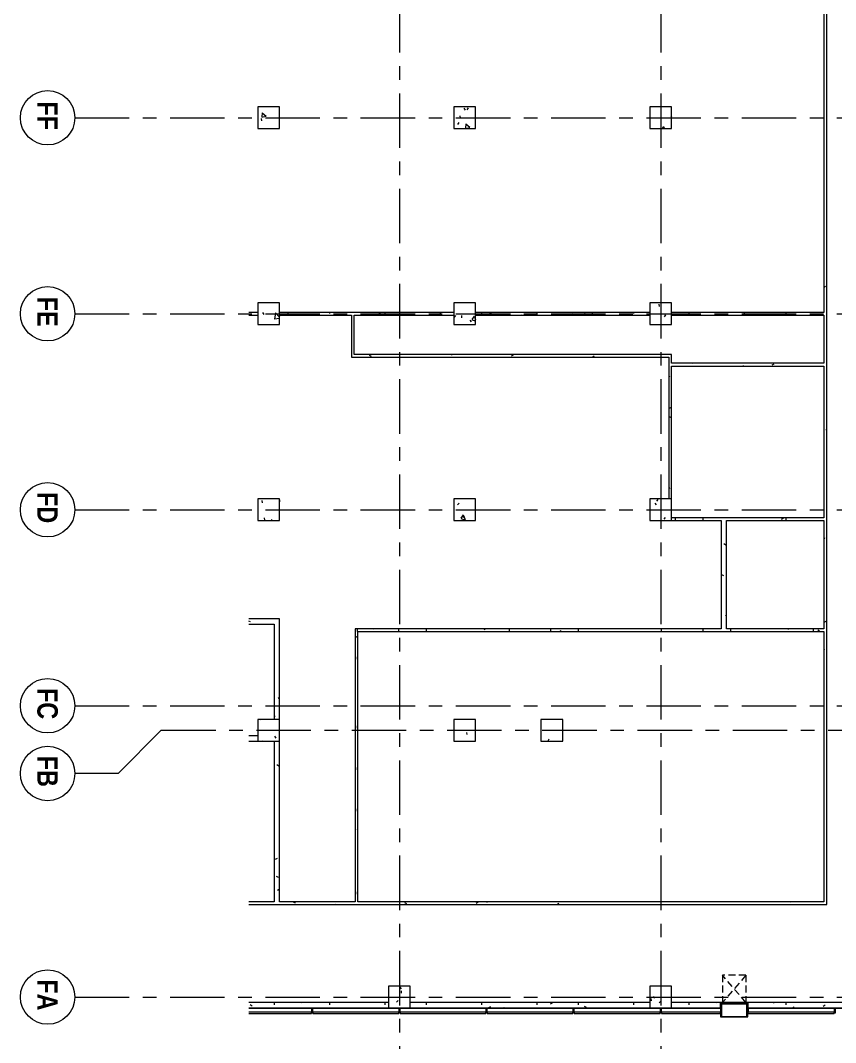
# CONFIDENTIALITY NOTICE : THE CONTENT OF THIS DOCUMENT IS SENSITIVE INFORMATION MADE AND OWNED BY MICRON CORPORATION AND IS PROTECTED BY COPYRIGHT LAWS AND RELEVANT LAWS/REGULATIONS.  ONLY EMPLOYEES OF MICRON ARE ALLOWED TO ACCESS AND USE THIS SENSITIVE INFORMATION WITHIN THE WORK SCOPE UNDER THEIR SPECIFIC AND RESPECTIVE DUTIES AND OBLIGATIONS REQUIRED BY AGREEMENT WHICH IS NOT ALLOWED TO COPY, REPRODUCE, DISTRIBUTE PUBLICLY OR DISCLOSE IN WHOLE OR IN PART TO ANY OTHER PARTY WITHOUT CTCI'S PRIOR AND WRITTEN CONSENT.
# Model space of a CAD drawing. Header units: millimetres. Extents: x 1188965 to 1321470, y -617248 to -452266.
# Drawn here: x 1188965 to 1218913, y -587531 to -549983 of the extents above; entities that cross this region are included whole.
import ezdxf

# ---------------------------------------------------------------- set-up
doc = ezdxf.new("R2010")
doc.units = ezdxf.units.MM
for name, pattern in [('Access Line', [382.3, 250, -132.3]), ('Centre', [7937.5, 1587.5, -1190.625, 3968.75, -1190.625]), ('IDA - Grid Line', [3500, 2000, -500, 500, -500])]:
    doc.linetypes.add(name, pattern=pattern)
doc.layers.get('0').update_dxf_attribs({"color": 2})
for name, color, linetype, lineweight in [('A-_ANOTGRID_E', 7, 'Continuous', 9), ('A-_CLAD----_E', 7, 'Continuous', 9), ('A-_CLAD----_E1', 7, 'Continuous', 9), ('A-_WALL----_E', 7, 'Continuous', 9), ('A-_WALL----_H', 7, 'Continuous', 9), ('A-_WIND----_E', 7, 'Continuous', 9), ('A-COLN----_E', 7, 'Continuous', 9), ('A-COLN----_E1', 7, 'Continuous', 9)]:
    doc.layers.add(name, color=color, linetype=linetype, lineweight=lineweight)
doc.styles.add('Arial Narrow_B', font='ARIALNB.TTF', dxfattribs={"height": 750})
pattern_1 = [(50, (0.0002, 0.0003), (1821.8403, -159.3907), [190.5, -2095.5]), (355, (0.0002, 0.0003), (-352.428, 1910.5674), [152.4, -1676.4]), (100.451, (151.8, -13.3), (1469.4262, 1751.166), [161.9, -1780.901]), (46.184, (0.0002, 508), (2710.791, -420.428), [285.75, -3143.25]), (96.636, (226, 473), (2374.0256, 2474.276), [242.85, -2671.351]), (351.184, (0.0002, 508), (2374.05, 2474.2525), [228.6, -2514.6]), (21, (254, 381), (1516.1442, -1022.6516), [190.5, -2095.5]), (326, (254, 381), (618.021, 1841.8805), [152.4, -1676.4]), (71.451, (380.3, 295.8), (2134.1713, 819.2124), [161.9, -1780.901]), (37.5, (0.0002, 0.0003), (30.88603, 845.5504), [83.82, -1572.26, 83.82, -3300.73]), (37.5, (0.0002, 0.0003), (30.88603, 845.5504), [-1739.9, -1617.98, 83.82, -1598.93]), (7.5, (0.0002, 0.0003), (668.1966, 1001.80575), [83.82, -886.46, 83.82, -2175.51]), (7.5, (0.0002, 0.0003), (668.1966, 1001.80575), [-1054.1, -1534.16, 83.82, -557.53]), (327.5, (-566.4, 0.0003), (1355.90933, -57.2896), [83.82, -551.18, 83.82, -4526.28]), (327.5, (-566.4, 0.0003), (1355.90933, -57.2896), [-718.82, -1897.38, 83.82, -2545.08]), (317.5, (-820.4, 0.0003), (1481.2932, 254.2664), [83.82, -741.68, 83.82, -3098.8]), (317.5, (-820.4, 0.0003), (1481.2932, 254.2664), [-909.32, -1231.9, 83.82, -1783.08])]

# ---------------------------------------------------------------- blocks, each defined once
blk = doc.blocks.new('1659_F10N-PROBE_A_XF10N_R25_rvt-1-PH1 LEVEL 2 - WWTP')
at = {"layer": 'A-_WALL----_H', "true_color": 0xd4d4d4}
h = blk.add_hatch(dxfattribs=at)
h.set_pattern_fill('FP_55', color=254, style=0, pattern_type=2)
h.set_pattern_definition([(0, (0, 0), (2032, 508), [83.82, -1440.18, 83.82, -1440.18, -8128]), (0, (0, 0), (2032, 508), [-3048, 83.82, -2964.18, 83.82, -1440.18, -3556]), (0, (0, 0), (2032, 508), [-7620, 83.82, -932.18, 83.82, -2456.18]), (120, (762, 254), (-1455.9409, 1505.76362), [83.82, -1440.18, 83.82, -1440.18, -8128]), (120, (762, 254), (-1455.9409, 1505.76362), [-3048, 83.82, -2964.18, 83.82, -1440.18, -3556]), (120, (762, 254), (-1455.9409, 1505.76362), [-7620, 83.82, -932.18, 83.82, -2456.18]), (240, (1016, 1270), (-576.0591, -2013.76362), [83.82, -1440.18, 83.82, -1440.18, -8128]), (240, (1016, 1270), (-576.0591, -2013.76362), [-3048, 83.82, -2964.18, 83.82, -1440.18, -3556]), (240, (1016, 1270), (-576.0591, -2013.76362), [-7620, 83.82, -932.18, 83.82, -2456.18])])
h.paths.add_polyline_path([(940357, 300829), (940357, 301156), (940157, 301156), (940157, 300829)])
at = {"layer": 'A-COLN----_E1'}
h = blk.add_hatch(dxfattribs=at)
h.set_pattern_fill('FP_43', color=252, angle=90, style=0, pattern_type=2)
h.set_pattern_definition([(50, (0.0002, 0.0003), (1821.8403, -159.3907), [190.5, -2095.5]), (355, (0.0002, 0.0003), (-352.428, 1910.5674), [152.4, -1676.4]), (100.451, (151.8, -13.3), (1469.4262, 1751.166), [161.9, -1780.901]), (46.184, (0.0002, 508), (2710.791, -420.428), [285.75, -3143.25]), (96.636, (226, 473), (2374.0256, 2474.276), [242.85, -2671.351]), (351.184, (0.0002, 508), (2374.05, 2474.2525), [228.6, -2514.6]), (21, (254, 381), (1516.1442, -1022.6516), [190.5, -2095.5]), (326, (254, 381), (618.021, 1841.8805), [152.4, -1676.4]), (71.451, (380.3, 295.8), (2134.1713, 819.2124), [161.9, -1780.901]), (37.5, (0.0002, 0.0003), (30.88603, 845.5504), [83.82, -1572.26, 83.82, -3300.73]), (37.5, (0.0002, 0.0003), (30.88603, 845.5504), [-1739.9, -1617.98, 83.82, -1598.93]), (7.5, (0.0002, 0.0003), (668.1966, 1001.80575), [83.82, -886.46, 83.82, -2175.51]), (7.5, (0.0002, 0.0003), (668.1966, 1001.80575), [-1054.1, -1534.16, 83.82, -557.53]), (327.5, (-566.4, 0.0003), (1355.90933, -57.2896), [83.82, -551.18, 83.82, -4526.28]), (327.5, (-566.4, 0.0003), (1355.90933, -57.2896), [-718.82, -1897.38, 83.82, -2545.08]), (317.5, (-820.4, 0.0003), (1481.2932, 254.2664), [83.82, -741.68, 83.82, -3098.8]), (317.5, (-820.4, 0.0003), (1481.2932, 254.2664), [-909.32, -1231.9, 83.82, -1783.08])])
h.paths.add_polyline_path([(917857, 315556), (917857, 316356), (917057, 316356), (917057, 315556)])
h = blk.add_hatch(dxfattribs=at)
h.set_pattern_fill('FP_46', color=252, angle=90, style=0, pattern_type=2)
h.set_pattern_definition([(50, (0.0002, 0.0003), (1821.8403, -159.3907), [190.5, -2095.5]), (355, (0.0002, 0.0003), (-352.428, 1910.5674), [152.4, -1676.4]), (100.451, (151.8, -13.3), (1469.4262, 1751.166), [161.9, -1780.901]), (46.184, (0.0002, 508), (2710.791, -420.428), [285.75, -3143.25]), (96.636, (226, 473), (2374.0256, 2474.276), [242.85, -2671.351]), (351.184, (0.0002, 508), (2374.05, 2474.2525), [228.6, -2514.6]), (21, (254, 381), (1516.1442, -1022.6516), [190.5, -2095.5]), (326, (254, 381), (618.021, 1841.8805), [152.4, -1676.4]), (71.451, (380.3, 295.8), (2134.1713, 819.2124), [161.9, -1780.901]), (37.5, (0.0002, 0.0003), (30.88603, 845.5504), [83.82, -1572.26, 83.82, -3300.73]), (37.5, (0.0002, 0.0003), (30.88603, 845.5504), [-1739.9, -1617.98, 83.82, -1598.93]), (7.5, (0.0002, 0.0003), (668.1966, 1001.80575), [83.82, -886.46, 83.82, -2175.51]), (7.5, (0.0002, 0.0003), (668.1966, 1001.80575), [-1054.1, -1534.16, 83.82, -557.53]), (327.5, (-566.4, 0.0003), (1355.90933, -57.2896), [83.82, -551.18, 83.82, -4526.28]), (327.5, (-566.4, 0.0003), (1355.90933, -57.2896), [-718.82, -1897.38, 83.82, -2545.08]), (317.5, (-820.4, 0.0003), (1481.2932, 254.2664), [83.82, -741.68, 83.82, -3098.8]), (317.5, (-820.4, 0.0003), (1481.2932, 254.2664), [-909.32, -1231.9, 83.82, -1783.08])])
h.paths.add_polyline_path([(925057, 315556), (925057, 316356), (924257, 316356), (924257, 315556)])
h = blk.add_hatch(dxfattribs=at)
h.set_pattern_fill('FP_49', color=252, angle=90, style=0, pattern_type=2)
h.set_pattern_definition([(50, (0.0002, 0.0003), (1821.8403, -159.3907), [190.5, -2095.5]), (355, (0.0002, 0.0003), (-352.428, 1910.5674), [152.4, -1676.4]), (100.451, (151.8, -13.3), (1469.4262, 1751.166), [161.9, -1780.901]), (46.184, (0.0002, 508), (2710.791, -420.428), [285.75, -3143.25]), (96.636, (226, 473), (2374.0256, 2474.276), [242.85, -2671.351]), (351.184, (0.0002, 508), (2374.05, 2474.2525), [228.6, -2514.6]), (21, (254, 381), (1516.1442, -1022.6516), [190.5, -2095.5]), (326, (254, 381), (618.021, 1841.8805), [152.4, -1676.4]), (71.451, (380.3, 295.8), (2134.1713, 819.2124), [161.9, -1780.901]), (37.5, (0.0002, 0.0003), (30.88603, 845.5504), [83.82, -1572.26, 83.82, -3300.73]), (37.5, (0.0002, 0.0003), (30.88603, 845.5504), [-1739.9, -1617.98, 83.82, -1598.93]), (7.5, (0.0002, 0.0003), (668.1966, 1001.80575), [83.82, -886.46, 83.82, -2175.51]), (7.5, (0.0002, 0.0003), (668.1966, 1001.80575), [-1054.1, -1534.16, 83.82, -557.53]), (327.5, (-566.4, 0.0003), (1355.90933, -57.2896), [83.82, -551.18, 83.82, -4526.28]), (327.5, (-566.4, 0.0003), (1355.90933, -57.2896), [-718.82, -1897.38, 83.82, -2545.08]), (317.5, (-820.4, 0.0003), (1481.2932, 254.2664), [83.82, -741.68, 83.82, -3098.8]), (317.5, (-820.4, 0.0003), (1481.2932, 254.2664), [-909.32, -1231.9, 83.82, -1783.08])])
h.paths.add_polyline_path([(932257, 315556), (932257, 316356), (931457, 316356), (931457, 315556)])
h = blk.add_hatch(dxfattribs=at)
h.set_pattern_fill('FP_2', color=252, angle=90, style=0, pattern_type=2)
h.set_pattern_definition([(50, (0.0002, 0.0003), (1821.8403, -159.3907), [190.5, -2095.5]), (355, (0.0002, 0.0003), (-352.428, 1910.5674), [152.4, -1676.4]), (100.451, (151.8, -13.3), (1469.4262, 1751.166), [161.9, -1780.901]), (46.184, (0.0002, 508), (2710.791, -420.428), [285.75, -3143.25]), (96.636, (226, 473), (2374.0256, 2474.276), [242.85, -2671.351]), (351.184, (0.0002, 508), (2374.05, 2474.2525), [228.6, -2514.6]), (21, (254, 381), (1516.1442, -1022.6516), [190.5, -2095.5]), (326, (254, 381), (618.021, 1841.8805), [152.4, -1676.4]), (71.451, (380.3, 295.8), (2134.1713, 819.2124), [161.9, -1780.901]), (37.5, (0.0002, 0.0003), (30.88603, 845.5504), [83.82, -1572.26, 83.82, -3300.73]), (37.5, (0.0002, 0.0003), (30.88603, 845.5504), [-1739.9, -1617.98, 83.82, -1598.93]), (7.5, (0.0002, 0.0003), (668.1966, 1001.80575), [83.82, -886.46, 83.82, -2175.51]), (7.5, (0.0002, 0.0003), (668.1966, 1001.80575), [-1054.1, -1534.16, 83.82, -557.53]), (327.5, (-566.4, 0.0003), (1355.90933, -57.2896), [83.82, -551.18, 83.82, -4526.28]), (327.5, (-566.4, 0.0003), (1355.90933, -57.2896), [-718.82, -1897.38, 83.82, -2545.08]), (317.5, (-820.4, 0.0003), (1481.2932, 254.2664), [83.82, -741.68, 83.82, -3098.8]), (317.5, (-820.4, 0.0003), (1481.2932, 254.2664), [-909.32, -1231.9, 83.82, -1783.08])])
h.paths.add_polyline_path([(950157, 315556), (950157, 316356), (949357, 316356), (949357, 315556)])
h = blk.add_hatch(dxfattribs=at)
h.set_pattern_fill('FP_52', color=252, angle=90, style=0, pattern_type=2)
h.set_pattern_definition([(50, (0.0002, 0.0004), (1821.8403, -159.3907), [190.5, -2095.5]), (355, (0.0002, 0.0004), (-352.428, 1910.5674), [152.4, -1676.4]), (100.451, (151.8, -13.3), (1469.4262, 1751.166), [161.9, -1780.901]), (46.184, (0.0002, 508), (2710.791, -420.428), [285.75, -3143.25]), (96.636, (226, 473), (2374.0256, 2474.276), [242.85, -2671.351]), (351.184, (0.0002, 508), (2374.05, 2474.2525), [228.6, -2514.6]), (21, (254, 381), (1516.1442, -1022.6516), [190.5, -2095.5]), (326, (254, 381), (618.021, 1841.8805), [152.4, -1676.4]), (71.451, (380.3, 295.8), (2134.1713, 819.2124), [161.9, -1780.901]), (37.5, (0.0002, 0.0004), (30.88603, 845.5504), [83.82, -1572.26, 83.82, -3300.73]), (37.5, (0.0002, 0.0004), (30.88603, 845.5504), [-1739.9, -1617.98, 83.82, -1598.93]), (7.5, (0.0002, 0.0004), (668.1966, 1001.80575), [83.82, -886.46, 83.82, -2175.51]), (7.5, (0.0002, 0.0004), (668.1966, 1001.80575), [-1054.1, -1534.16, 83.82, -557.53]), (327.5, (-566.4, 0.0004), (1355.90933, -57.2896), [83.82, -551.18, 83.82, -4526.28]), (327.5, (-566.4, 0.0004), (1355.90933, -57.2896), [-718.82, -1897.38, 83.82, -2545.08]), (317.5, (-820.4, 0.0004), (1481.2932, 254.2664), [83.82, -741.68, 83.82, -3098.8]), (317.5, (-820.4, 0.0004), (1481.2932, 254.2664), [-909.32, -1231.9, 83.82, -1783.08])])
h.paths.add_polyline_path([(940357, 311556), (940357, 312356), (939557, 312356), (939557, 311556)])
h = blk.add_hatch(dxfattribs=at)
h.set_pattern_fill('FP_44', color=252, angle=90, style=0, pattern_type=2)
h.set_pattern_definition([(50, (0.0002, 0.0003), (1821.8403, -159.3907), [190.5, -2095.5]), (355, (0.0002, 0.0003), (-352.428, 1910.5674), [152.4, -1676.4]), (100.451, (151.8, -13.3), (1469.4262, 1751.166), [161.9, -1780.901]), (46.184, (0.0002, 508), (2710.791, -420.428), [285.75, -3143.25]), (96.636, (226, 473), (2374.0256, 2474.276), [242.85, -2671.351]), (351.184, (0.0002, 508), (2374.05, 2474.2525), [228.6, -2514.6]), (21, (254, 381), (1516.1442, -1022.6516), [190.5, -2095.5]), (326, (254, 381), (618.021, 1841.8805), [152.4, -1676.4]), (71.451, (380.3, 295.8), (2134.1713, 819.2124), [161.9, -1780.901]), (37.5, (0.0002, 0.0003), (30.88603, 845.5504), [83.82, -1572.26, 83.82, -3300.73]), (37.5, (0.0002, 0.0003), (30.88603, 845.5504), [-1739.9, -1617.98, 83.82, -1598.93]), (7.5, (0.0002, 0.0003), (668.1966, 1001.80575), [83.82, -886.46, 83.82, -2175.51]), (7.5, (0.0002, 0.0003), (668.1966, 1001.80575), [-1054.1, -1534.16, 83.82, -557.53]), (327.5, (-566.4, 0.0003), (1355.90933, -57.2896), [83.82, -551.18, 83.82, -4526.28]), (327.5, (-566.4, 0.0003), (1355.90933, -57.2896), [-718.82, -1897.38, 83.82, -2545.08]), (317.5, (-820.4, 0.0003), (1481.2932, 254.2664), [83.82, -741.68, 83.82, -3098.8]), (317.5, (-820.4, 0.0003), (1481.2932, 254.2664), [-909.32, -1231.9, 83.82, -1783.08])])
h.paths.add_polyline_path([(917857, 308356), (917857, 309156), (917057, 309156), (917057, 308356)])
h = blk.add_hatch(dxfattribs=at)
h.set_pattern_fill('FP_47', color=252, angle=90, style=0, pattern_type=2)
h.set_pattern_definition([(50, (0.0002, 0.0003), (1821.8403, -159.3907), [190.5, -2095.5]), (355, (0.0002, 0.0003), (-352.428, 1910.5674), [152.4, -1676.4]), (100.451, (151.8, -13.3), (1469.4262, 1751.166), [161.9, -1780.901]), (46.184, (0.0002, 508), (2710.791, -420.428), [285.75, -3143.25]), (96.636, (226, 473), (2374.0256, 2474.276), [242.85, -2671.351]), (351.184, (0.0002, 508), (2374.05, 2474.2525), [228.6, -2514.6]), (21, (254, 381), (1516.1442, -1022.6516), [190.5, -2095.5]), (326, (254, 381), (618.021, 1841.8805), [152.4, -1676.4]), (71.451, (380.3, 295.8), (2134.1713, 819.2124), [161.9, -1780.901]), (37.5, (0.0002, 0.0003), (30.88603, 845.5504), [83.82, -1572.26, 83.82, -3300.73]), (37.5, (0.0002, 0.0003), (30.88603, 845.5504), [-1739.9, -1617.98, 83.82, -1598.93]), (7.5, (0.0002, 0.0003), (668.1966, 1001.80575), [83.82, -886.46, 83.82, -2175.51]), (7.5, (0.0002, 0.0003), (668.1966, 1001.80575), [-1054.1, -1534.16, 83.82, -557.53]), (327.5, (-566.4, 0.0003), (1355.90933, -57.2896), [83.82, -551.18, 83.82, -4526.28]), (327.5, (-566.4, 0.0003), (1355.90933, -57.2896), [-718.82, -1897.38, 83.82, -2545.08]), (317.5, (-820.4, 0.0003), (1481.2932, 254.2664), [83.82, -741.68, 83.82, -3098.8]), (317.5, (-820.4, 0.0003), (1481.2932, 254.2664), [-909.32, -1231.9, 83.82, -1783.08])])
h.paths.add_polyline_path([(925057, 308356), (925057, 309156), (924257, 309156), (924257, 308356)])
h = blk.add_hatch(dxfattribs=at)
h.set_pattern_fill('FP_50', color=252, angle=90, style=0, pattern_type=2)
h.set_pattern_definition([(50, (0.0002, 0.0003), (1821.8403, -159.3907), [190.5, -2095.5]), (355, (0.0002, 0.0003), (-352.428, 1910.5674), [152.4, -1676.4]), (100.451, (151.8, -13.3), (1469.4262, 1751.166), [161.9, -1780.901]), (46.184, (0.0002, 508), (2710.791, -420.428), [285.75, -3143.25]), (96.636, (226, 473), (2374.0256, 2474.276), [242.85, -2671.351]), (351.184, (0.0002, 508), (2374.05, 2474.2525), [228.6, -2514.6]), (21, (254, 381), (1516.1442, -1022.6516), [190.5, -2095.5]), (326, (254, 381), (618.021, 1841.8805), [152.4, -1676.4]), (71.451, (380.3, 295.8), (2134.1713, 819.2124), [161.9, -1780.901]), (37.5, (0.0002, 0.0003), (30.88603, 845.5504), [83.82, -1572.26, 83.82, -3300.73]), (37.5, (0.0002, 0.0003), (30.88603, 845.5504), [-1739.9, -1617.98, 83.82, -1598.93]), (7.5, (0.0002, 0.0003), (668.1966, 1001.80575), [83.82, -886.46, 83.82, -2175.51]), (7.5, (0.0002, 0.0003), (668.1966, 1001.80575), [-1054.1, -1534.16, 83.82, -557.53]), (327.5, (-566.4, 0.0003), (1355.90933, -57.2896), [83.82, -551.18, 83.82, -4526.28]), (327.5, (-566.4, 0.0003), (1355.90933, -57.2896), [-718.82, -1897.38, 83.82, -2545.08]), (317.5, (-820.4, 0.0003), (1481.2932, 254.2664), [83.82, -741.68, 83.82, -3098.8]), (317.5, (-820.4, 0.0003), (1481.2932, 254.2664), [-909.32, -1231.9, 83.82, -1783.08])])
h.paths.add_polyline_path([(932257, 308356), (932257, 309156), (931457, 309156), (931457, 308356)])
h = blk.add_hatch(dxfattribs=at)
h.set_pattern_fill('FP_53', color=252, angle=90, style=0, pattern_type=2)
h.set_pattern_definition([(50, (0.0002, 0.0003), (1821.8403, -159.3907), [190.5, -2095.5]), (355, (0.0002, 0.0003), (-352.428, 1910.5674), [152.4, -1676.4]), (100.451, (151.8, -13.3), (1469.4262, 1751.166), [161.9, -1780.901]), (46.184, (0.0002, 508), (2710.791, -420.428), [285.75, -3143.25]), (96.636, (226, 473), (2374.0256, 2474.276), [242.85, -2671.351]), (351.184, (0.0002, 508), (2374.05, 2474.2525), [228.6, -2514.6]), (21, (254, 381), (1516.1442, -1022.6516), [190.5, -2095.5]), (326, (254, 381), (618.021, 1841.8805), [152.4, -1676.4]), (71.451, (380.3, 295.8), (2134.1713, 819.2124), [161.9, -1780.901]), (37.5, (0.0002, 0.0003), (30.88603, 845.5504), [83.82, -1572.26, 83.82, -3300.73]), (37.5, (0.0002, 0.0003), (30.88603, 845.5504), [-1739.9, -1617.98, 83.82, -1598.93]), (7.5, (0.0002, 0.0003), (668.1966, 1001.80575), [83.82, -886.46, 83.82, -2175.51]), (7.5, (0.0002, 0.0003), (668.1966, 1001.80575), [-1054.1, -1534.16, 83.82, -557.53]), (327.5, (-566.4, 0.0003), (1355.90933, -57.2896), [83.82, -551.18, 83.82, -4526.28]), (327.5, (-566.4, 0.0003), (1355.90933, -57.2896), [-718.82, -1897.38, 83.82, -2545.08]), (317.5, (-820.4, 0.0003), (1481.2932, 254.2664), [83.82, -741.68, 83.82, -3098.8]), (317.5, (-820.4, 0.0003), (1481.2932, 254.2664), [-909.32, -1231.9, 83.82, -1783.08])])
h.paths.add_polyline_path([(940357, 308356), (940357, 309156), (939557, 309156), (939557, 308356)])
h = blk.add_hatch(dxfattribs=at)
h.set_pattern_fill('FP_1', color=252, angle=90, style=0, pattern_type=2)
h.set_pattern_definition([(50, (0.0002, 0.0003), (1821.8403, -159.3907), [190.5, -2095.5]), (355, (0.0002, 0.0003), (-352.428, 1910.5674), [152.4, -1676.4]), (100.451, (151.8, -13.3), (1469.4262, 1751.166), [161.9, -1780.901]), (46.184, (0.0002, 508), (2710.791, -420.428), [285.75, -3143.25]), (96.636, (226, 473), (2374.0256, 2474.276), [242.85, -2671.351]), (351.184, (0.0002, 508), (2374.05, 2474.2525), [228.6, -2514.6]), (21, (254, 381), (1516.1442, -1022.6516), [190.5, -2095.5]), (326, (254, 381), (618.021, 1841.8805), [152.4, -1676.4]), (71.451, (380.3, 295.8), (2134.1713, 819.2124), [161.9, -1780.901]), (37.5, (0.0002, 0.0003), (30.88603, 845.5504), [83.82, -1572.26, 83.82, -3300.73]), (37.5, (0.0002, 0.0003), (30.88603, 845.5504), [-1739.9, -1617.98, 83.82, -1598.93]), (7.5, (0.0002, 0.0003), (668.1966, 1001.80575), [83.82, -886.46, 83.82, -2175.51]), (7.5, (0.0002, 0.0003), (668.1966, 1001.80575), [-1054.1, -1534.16, 83.82, -557.53]), (327.5, (-566.4, 0.0003), (1355.90933, -57.2896), [83.82, -551.18, 83.82, -4526.28]), (327.5, (-566.4, 0.0003), (1355.90933, -57.2896), [-718.82, -1897.38, 83.82, -2545.08]), (317.5, (-820.4, 0.0003), (1481.2932, 254.2664), [83.82, -741.68, 83.82, -3098.8]), (317.5, (-820.4, 0.0003), (1481.2932, 254.2664), [-909.32, -1231.9, 83.82, -1783.08])])
h.paths.add_polyline_path([(950157, 305956), (950157, 306756), (949357, 306756), (949357, 305956)])
h = blk.add_hatch(dxfattribs=at)
h.set_pattern_fill('FP_45', color=252, angle=90, style=0, pattern_type=2)
h.set_pattern_definition([(50, (0.0002, 0.0003), (1821.8403, -159.3907), [190.5, -2095.5]), (355, (0.0002, 0.0003), (-352.428, 1910.5674), [152.4, -1676.4]), (100.451, (151.8, -13.3), (1469.4262, 1751.166), [161.9, -1780.901]), (46.184, (0.0002, 508), (2710.791, -420.428), [285.75, -3143.25]), (96.636, (226, 473), (2374.0256, 2474.276), [242.85, -2671.351]), (351.184, (0.0002, 508), (2374.05, 2474.2525), [228.6, -2514.6]), (21, (254, 381), (1516.1442, -1022.6516), [190.5, -2095.5]), (326, (254, 381), (618.021, 1841.8805), [152.4, -1676.4]), (71.451, (380.3, 295.8), (2134.1713, 819.2124), [161.9, -1780.901]), (37.5, (0.0002, 0.0003), (30.88603, 845.5504), [83.82, -1572.26, 83.82, -3300.73]), (37.5, (0.0002, 0.0003), (30.88603, 845.5504), [-1739.9, -1617.98, 83.82, -1598.93]), (7.5, (0.0002, 0.0003), (668.1966, 1001.80575), [83.82, -886.46, 83.82, -2175.51]), (7.5, (0.0002, 0.0003), (668.1966, 1001.80575), [-1054.1, -1534.16, 83.82, -557.53]), (327.5, (-566.4, 0.0003), (1355.90933, -57.2896), [83.82, -551.18, 83.82, -4526.28]), (327.5, (-566.4, 0.0003), (1355.90933, -57.2896), [-718.82, -1897.38, 83.82, -2545.08]), (317.5, (-820.4, 0.0003), (1481.2932, 254.2664), [83.82, -741.68, 83.82, -3098.8]), (317.5, (-820.4, 0.0003), (1481.2932, 254.2664), [-909.32, -1231.9, 83.82, -1783.08])])
h.paths.add_polyline_path([(917857, 301156), (917857, 301956), (917057, 301956), (917057, 301156)])
h = blk.add_hatch(dxfattribs=at)
h.set_pattern_fill('FP_48', color=252, angle=90, style=0, pattern_type=2)
h.set_pattern_definition(pattern_1)
h.paths.add_polyline_path([(925057, 301156), (925057, 301956), (924257, 301956), (924257, 301156)])
h = blk.add_hatch(dxfattribs=at)
h.set_pattern_fill('FP_51', color=252, angle=90, style=0, pattern_type=2)
h.set_pattern_definition(pattern_1)
h.paths.add_polyline_path([(932257, 301156), (932257, 301956), (931457, 301956), (931457, 301156)])
h = blk.add_hatch(dxfattribs=at)
h.set_pattern_fill('FP_54', color=252, angle=90, style=0, pattern_type=2)
h.set_pattern_definition([(50, (0.0002, -0.0001), (1821.8403, -159.3907), [190.5, -2095.5]), (355, (0.0002, -0.0001), (-352.428, 1910.5674), [152.4, -1676.4]), (100.451, (151.8, -13.3), (1469.4262, 1751.166), [161.9, -1780.901]), (46.184, (0.0002, 508), (2710.791, -420.428), [285.75, -3143.25]), (96.636, (226, 473), (2374.0256, 2474.276), [242.85, -2671.351]), (351.184, (0.0002, 508), (2374.05, 2474.2525), [228.6, -2514.6]), (21, (254, 381), (1516.1442, -1022.6516), [190.5, -2095.5]), (326, (254, 381), (618.021, 1841.8805), [152.4, -1676.4]), (71.451, (380.3, 295.8), (2134.1713, 819.2124), [161.9, -1780.901]), (37.5, (0.0002, -0.0001), (30.88603, 845.5504), [83.82, -1572.26, 83.82, -3300.73]), (37.5, (0.0002, -0.0001), (30.88603, 845.5504), [-1739.9, -1617.98, 83.82, -1598.93]), (7.5, (0.0002, -0.0001), (668.1966, 1001.80575), [83.82, -886.46, 83.82, -2175.51]), (7.5, (0.0002, -0.0001), (668.1966, 1001.80575), [-1054.1, -1534.16, 83.82, -557.53]), (327.5, (-566.4, -0.0001), (1355.90933, -57.2896), [83.82, -551.18, 83.82, -4526.28]), (327.5, (-566.4, -0.0001), (1355.90933, -57.2896), [-718.82, -1897.38, 83.82, -2545.08]), (317.5, (-820.4, -0.0001), (1481.2932, 254.2664), [83.82, -741.68, 83.82, -3098.8]), (317.5, (-820.4, -0.0001), (1481.2932, 254.2664), [-909.32, -1231.9, 83.82, -1783.08])])
h.paths.add_polyline_path([(940357, 301156), (940357, 301956), (939557, 301956), (939557, 301156)])
at = {"layer": 'A-_ANOTGRID_E', "color": 252, "linetype": 'IDA - Grid Line'}
for p, q in [((917457, 294432), (917457, 332853)), ((924657, 294432), (924657, 332853)), ((931857, 294432), (931857, 332853)), ((939057, 294432), (939057, 332853)), ((939957, 297607), (939957, 332853)), ((949757, 294432), (949757, 332853)), ((822064, 315956), (979147, 315956)), ((822064, 306356), (979147, 306356))]:
    blk.add_line(p, q, dxfattribs=at)
at = {"layer": 'A-_ANOTGRID_E', "color": 252}
for p, q in [((939957, 297607), (941545, 296020)), ((941545, 296020), (941545, 294432))]:
    blk.add_line(p, q, dxfattribs=at)
for centre in [(917457, 293432), (924657, 293432), (931857, 293432), (939057, 293432), (941545, 293432), (949757, 293432)]:
    blk.add_circle(centre, 1000, dxfattribs=at)
at = {"layer": 'A-_CLAD----_E', "color": 252}
for p, q in [((950359, 322331), (950309, 322331)), ((950309, 322331), (950309, 319156)), ((950359, 319156), (950359, 322331)), ((950309, 319156), (950359, 319156)), ((950359, 318156), (950309, 318156)), ((950309, 318156), (950309, 315981)), ((950359, 315981), (950359, 318156)), ((950309, 315981), (950359, 315981)), ((950359, 315931), (950309, 315931)), ((950309, 315931), (950309, 312781)), ((950359, 312781), (950359, 315931)), ((950309, 312781), (950359, 312781)), ((950359, 312731), (950309, 312731)), ((950309, 312731), (950309, 309581)), ((950359, 309581), (950359, 312731)), ((950309, 309581), (950359, 309581)), ((950359, 309531), (950309, 309531)), ((950309, 309531), (950309, 306381)), ((950359, 306381), (950359, 309531)), ((950309, 306381), (950359, 306381)), ((950359, 306331), (950309, 306331)), ((950309, 306331), (950309, 303181)), ((950359, 303181), (950359, 306331)), ((950309, 303181), (950359, 303181)), ((950359, 303131), (950309, 303131)), ((950309, 303131), (950309, 300829)), ((950359, 300829), (950359, 303131))]:
    blk.add_line(p, q, dxfattribs=at)
at = {"layer": 'A-_CLAD----_E1', "color": 252}
for p, q in [((950184, 325531), (950184, 322381)), ((950184, 322331), (950184, 319181)), ((950184, 318156), (950184, 315981)), ((950184, 315931), (950184, 312781)), ((950184, 312731), (950184, 309581)), ((950184, 309531), (950184, 306381)), ((950184, 306331), (950184, 303181)), ((950184, 303131), (950184, 300829))]:
    blk.add_line(p, q, dxfattribs=at)
at = {"layer": 'A-_CLAD----_E1', "color": 252, "extrusion": (0, 0, -1)}
for p, q in [((950334, 322381), (950184, 322381)), ((950184, 322381), (950184, 322331)), ((950184, 322331), (950334, 322331)), ((950334, 322331), (950334, 322381)), ((950184, 319181), (950184, 319156)), ((950309, 319181), (950184, 319181)), ((950334, 315981), (950184, 315981)), ((950184, 315981), (950184, 315931)), ((950184, 315931), (950334, 315931)), ((950334, 315931), (950334, 315981)), ((950334, 312781), (950184, 312781)), ((950184, 312781), (950184, 312731)), ((950334, 312731), (950334, 312781)), ((950184, 312731), (950334, 312731)), ((950334, 309581), (950184, 309581)), ((950184, 309581), (950184, 309531)), ((950184, 309531), (950334, 309531)), ((950334, 309531), (950334, 309581)), ((950334, 306381), (950184, 306381)), ((950184, 306381), (950184, 306331)), ((950184, 306331), (950334, 306331)), ((950334, 306331), (950334, 306381)), ((950334, 303181), (950184, 303181)), ((950184, 303181), (950184, 303131)), ((950184, 303131), (950334, 303131)), ((950334, 303131), (950334, 303181))]:
    blk.add_line(p, q, dxfattribs=at)
at = {"layer": 'A-_WALL----_E', "color": 252}
for p, q in [((949957, 324956), (949957, 319153)), ((950157, 319153), (950157, 325156)), ((946257, 322056), (851357, 322056)), ((866907, 321956), (924607, 321956)), ((924607, 321956), (924607, 316356)), ((924707, 316356), (924707, 321956)), ((924707, 321956), (926478, 321956)), ((926478, 321956), (926478, 316356)), ((926578, 316356), (926578, 321956)), ((926578, 321956), (932157, 321956)), ((932157, 321956), (932157, 316356)), ((932257, 318374), (932257, 321956)), ((932257, 321956), (936226, 321956)), ((936226, 321956), (936226, 318374)), ((936326, 304833), (936326, 321956)), ((936326, 321956), (946257, 321956)), ((946357, 322056), (946257, 322056)), ((946257, 321956), (946257, 304833)), ((946357, 300829), (946357, 322056)), ((949957, 319153), (950157, 319153)), ((936226, 318374), (932257, 318374)), ((932257, 318174), (936226, 318174)), ((932257, 316356), (932257, 318174)), ((936226, 318174), (936226, 304733)), ((950157, 318156), (949957, 318156)), ((949957, 318156), (949957, 316356)), ((950157, 316356), (950157, 318156)), ((926478, 316356), (926152, 316356)), ((926152, 316356), (926152, 316256)), ((926152, 316256), (926152, 304691)), ((926252, 316256), (931457, 316256)), ((926252, 304591), (926252, 316256)), ((931457, 316356), (926578, 316356)), ((924607, 315556), (924607, 309156)), ((924707, 309156), (924707, 315556)), ((949957, 315556), (949957, 306756)), ((950157, 306756), (950157, 315556)), ((924607, 308356), (924607, 301956)), ((924707, 304691), (924707, 308356)), ((949957, 305956), (949957, 300829)), ((950157, 300829), (950157, 305956)), ((926152, 304691), (924707, 304691)), ((924707, 304591), (926152, 304591)), ((924707, 301956), (924707, 304591)), ((926152, 304591), (926252, 304591)), ((936226, 304733), (936326, 304733)), ((946257, 304833), (936326, 304833)), ((936326, 304733), (946257, 304733)), ((946257, 304733), (946257, 301956)), ((936062, 301956), (935862, 301956)), ((935862, 301956), (935862, 300829)), ((939557, 301956), (936062, 301956)), ((946257, 301956), (940357, 301956)), ((936062, 300829), (936062, 301756)), ((936062, 301756), (939557, 301756)), ((940357, 301756), (946257, 301756)), ((946257, 301756), (946257, 300829)), ((924607, 301156), (924607, 300829)), ((924707, 300829), (924707, 301156)), ((940157, 301156), (940157, 300829)), ((940357, 300829), (940357, 301156))]:
    blk.add_line(p, q, dxfattribs=at)
at = {"layer": 'A-_WALL----_H', "color": 252, "linetype": 'Continuous'}
for p, q in [((919457, 322056), (919454, 322052)), ((923678, 321956), (923648, 322008)), ((928920, 322022), (928900, 322056)), ((930717, 321956), (930706, 321976)), ((932917, 322001), (932891, 321956)), ((933015, 322040), (933006, 322056)), ((935977, 321990), (935939, 322056)), ((936318, 321797), (936277, 321725)), ((937012, 321983), (936997, 321956)), ((950092, 321927), (950050, 321999)), ((936244, 321564), (936326, 321564)), ((936250, 320663), (936226, 320621)), ((946269, 320745), (946257, 320724)), ((950157, 320797), (950118, 320866)), ((924607, 320548), (924644, 320548)), ((932204, 320398), (932162, 320471)), ((932180, 320548), (932257, 320548)), ((949960, 320548), (950044, 320548)), ((926534, 320058), (926492, 320130)), ((949974, 320099), (949957, 320128)), ((924607, 319024), (924644, 319024)), ((926578, 318966), (926560, 318996)), ((936244, 318516), (936326, 318516)), ((933153, 318346), (933111, 318273)), ((934286, 318278), (934245, 318205)), ((935741, 318334), (935718, 318374)), ((949975, 318019), (949957, 317988)), ((932180, 317500), (932257, 317500)), ((936244, 317500), (936326, 317500)), ((924607, 316992), (924644, 316992)), ((926484, 317096), (926478, 317107)), ((949960, 316992), (950044, 316992)), ((936232, 316568), (936226, 316557)), ((926969, 316256), (926950, 316289)), ((928126, 316284), (928085, 316356)), ((928481, 316350), (928439, 316278)), ((931075, 316256), (931046, 316307)), ((932180, 316484), (932257, 316484)), ((926152, 315976), (926168, 315976)), ((936244, 315976), (936326, 315976)), ((924607, 314960), (924644, 314960)), ((926152, 314960), (926168, 314960)), ((949960, 314960), (950044, 314960)), ((924607, 313436), (924644, 313436)), ((924675, 313118), (924633, 313191)), ((926152, 313436), (926168, 313436)), ((926249, 313440), (926207, 313513)), ((950143, 313229), (950101, 313157)), ((936244, 312928), (936326, 312928)), ((949960, 312928), (950044, 312928)), ((924621, 312713), (924607, 312689)), ((924707, 312046), (924701, 312057)), ((936326, 312241), (936294, 312298)), ((946355, 312144), (946313, 312216)), ((936244, 311912), (936326, 311912)), ((950010, 311908), (949968, 311980)), ((924607, 311404), (924644, 311404)), ((949960, 311404), (950044, 311404)), ((924707, 310830), (924697, 310812)), ((926199, 310479), (926157, 310551)), ((926152, 310388), (926168, 310388)), ((936244, 310388), (936326, 310388)), ((950157, 310207), (950150, 310195)), ((924671, 309751), (924629, 309679)), ((936264, 309511), (936226, 309445)), ((946283, 309592), (946257, 309548)), ((950146, 309640), (950104, 309713)), ((924607, 309372), (924644, 309372)), ((926152, 309372), (926168, 309372)), ((946305, 309182), (946263, 309254)), ((949960, 309372), (950044, 309372)), ((926177, 308295), (926152, 308253)), ((924607, 307848), (924644, 307848)), ((926152, 307848), (926168, 307848)), ((936244, 307340), (936326, 307340)), ((949960, 307340), (950044, 307340)), ((946333, 306630), (946291, 306558)), ((936244, 306324), (936326, 306324)), ((924607, 305816), (924644, 305816)), ((924653, 305656), (924611, 305583)), ((949960, 305816), (950044, 305816)), ((926226, 305334), (926185, 305261)), ((926252, 305306), (926243, 305322)), ((936245, 305415), (936226, 305381)), ((926152, 304800), (926168, 304800)), ((936244, 304800), (936326, 304800)), ((936326, 304800), (936328, 304800)), ((936555, 304733), (936516, 304800)), ((937260, 304800), (937344, 304800)), ((939800, 304800), (939884, 304800)), ((941324, 304800), (941408, 304800)), ((941787, 304814), (941776, 304833)), ((942848, 304800), (942932, 304800)), ((943594, 304733), (943573, 304769)), ((945883, 304832), (945883, 304833)), ((945896, 304800), (945980, 304800)), ((924607, 303784), (924644, 303784)), ((946357, 304011), (946349, 304025)), ((949960, 303784), (950044, 303784)), ((949970, 302770), (949957, 302748)), ((924607, 302260), (924644, 302260)), ((946314, 302535), (946272, 302462)), ((938776, 301902), (938745, 301956)), ((941271, 301927), (941229, 301854)), ((945366, 301909), (945324, 301836)), ((945833, 301871), (945791, 301943)), ((936481, 301759), (936479, 301756)), ((939447, 301756), (939428, 301789)), ((944699, 301803), (944657, 301875)), ((949960, 301752), (950044, 301752)), ((924707, 300870), (924688, 300904)), ((935973, 300879), (935944, 300829)), ((950088, 300943), (950046, 300870))]:
    blk.add_line(p, q, dxfattribs=at)
at = {"layer": 'A-_WIND----_E', "color": 252}
for p, q in [((950309, 319156), (950157, 319156)), ((950482, 319156), (950359, 319156)), ((950482, 319106), (950482, 319156)), ((949957, 319153), (949957, 319106)), ((949992, 319106), (949957, 319106)), ((949957, 319106), (949957, 319056)), ((949957, 319056), (949957, 318256)), ((949957, 319056), (949992, 319056)), ((949979, 319056), (949971, 319056)), ((949971, 319056), (949971, 318256)), ((949979, 318256), (949979, 319056)), ((949992, 319056), (949992, 319106)), ((949992, 319106), (950007, 319106)), ((949992, 318256), (949992, 319056)), ((950007, 319106), (950007, 319153)), ((950007, 319153), (950007, 319106)), ((950007, 318206), (950007, 319106)), ((950007, 319106), (950482, 319106)), ((950007, 319106), (950007, 318206)), ((950482, 318206), (950482, 319106)), ((949992, 318256), (949957, 318256)), ((949957, 318256), (949957, 318206)), ((949957, 318206), (949992, 318206)), ((949957, 318206), (949957, 318156)), ((949971, 318256), (949979, 318256)), ((949992, 318206), (949992, 318256)), ((950007, 318206), (949992, 318206)), ((950007, 318156), (950007, 318206)), ((950482, 318206), (950007, 318206)), ((950007, 318206), (950007, 318156)), ((950157, 318156), (950309, 318156)), ((950359, 318156), (950482, 318156)), ((950482, 318156), (950482, 318206))]:
    blk.add_line(p, q, dxfattribs=at)
at = {"layer": 'A-_WIND----_E', "color": 252, "linetype": 'Centre'}
for p, q in [((950482, 319156), (950482, 318156)), ((950482, 318735), (950482, 319051))]:
    blk.add_line(p, q, dxfattribs=at)
at = {"layer": 'A-_WIND----_E', "color": 252, "linetype": 'Access Line'}
for p, q in [((948957, 319081), (948957, 318231)), ((948957, 319081), (949957, 319081)), ((949957, 319081), (948957, 318231)), ((948957, 319081), (949957, 318231)), ((948957, 318231), (949957, 318231))]:
    blk.add_line(p, q, dxfattribs=at)
at = {"layer": 'A-COLN----_E', "color": 252}
for p, q in [((917057, 316356), (917057, 315556)), ((917857, 316356), (917057, 316356)), ((917857, 315556), (917857, 316356)), ((924257, 316356), (924257, 315556)), ((925057, 316356), (924257, 316356)), ((925057, 315556), (925057, 316356)), ((931457, 316356), (931457, 315556)), ((932257, 316356), (931457, 316356)), ((932257, 315556), (932257, 316356)), ((949357, 316356), (949357, 315556)), ((950157, 316356), (949357, 316356)), ((950157, 315556), (950157, 316356)), ((917057, 315556), (917857, 315556)), ((924257, 315556), (925057, 315556)), ((931457, 315556), (932257, 315556)), ((949357, 315556), (950157, 315556)), ((939557, 312356), (939557, 311556)), ((940357, 312356), (939557, 312356)), ((940357, 311556), (940357, 312356)), ((939557, 311556), (940357, 311556)), ((917057, 309156), (917057, 308356)), ((917857, 309156), (917057, 309156)), ((917857, 308356), (917857, 309156)), ((924257, 309156), (924257, 308356)), ((925057, 309156), (924257, 309156)), ((925057, 308356), (925057, 309156)), ((931457, 309156), (931457, 308356)), ((932257, 309156), (931457, 309156)), ((932257, 308356), (932257, 309156)), ((939557, 309156), (939557, 308356)), ((940357, 309156), (939557, 309156)), ((940357, 308356), (940357, 309156)), ((917057, 308356), (917857, 308356)), ((924257, 308356), (925057, 308356)), ((931457, 308356), (932257, 308356)), ((939557, 308356), (940357, 308356)), ((949357, 306756), (949357, 305956)), ((950157, 306756), (949357, 306756)), ((950157, 305956), (950157, 306756)), ((949357, 305956), (950157, 305956)), ((917057, 301956), (917057, 301156)), ((917857, 301956), (917057, 301956)), ((917857, 301156), (917857, 301956)), ((924257, 301956), (924257, 301156)), ((925057, 301956), (924257, 301956)), ((925057, 301156), (925057, 301956)), ((931457, 301956), (931457, 301156)), ((932257, 301956), (931457, 301956)), ((932257, 301156), (932257, 301956)), ((939557, 301956), (939557, 301156)), ((940357, 301956), (939557, 301956)), ((940357, 301156), (940357, 301956)), ((917057, 301156), (917857, 301156)), ((924257, 301156), (925057, 301156)), ((931457, 301156), (932257, 301156)), ((939557, 301156), (940357, 301156))]:
    blk.add_line(p, q, dxfattribs=at)
at = {"layer": 'A-_ANOTGRID_E', "color": 252, "style": 'Arial Narrow_B'}
for s, p in [('FF', (916856, 293054)), ('FE', (924031, 293054)), ('FD', (931206, 293054)), ('FC', (938406, 293054)), ('FB', (940893, 293054)), ('FA', (949106, 293054))]:
    blk.add_text(s, height=750, dxfattribs=at).set_placement(p)

msp = doc.modelspace()

# ---------------------------------------------------------------- block references
at = {"lineweight": 5, "rotation": 270}
msp.add_blockref('1659_F10N-PROBE_A_XF10N_R25_rvt-1-PH1 LEVEL 2 - WWTP', (896532.219, 363898.911), dxfattribs=at)

doc.saveas('drawing.dxf')
